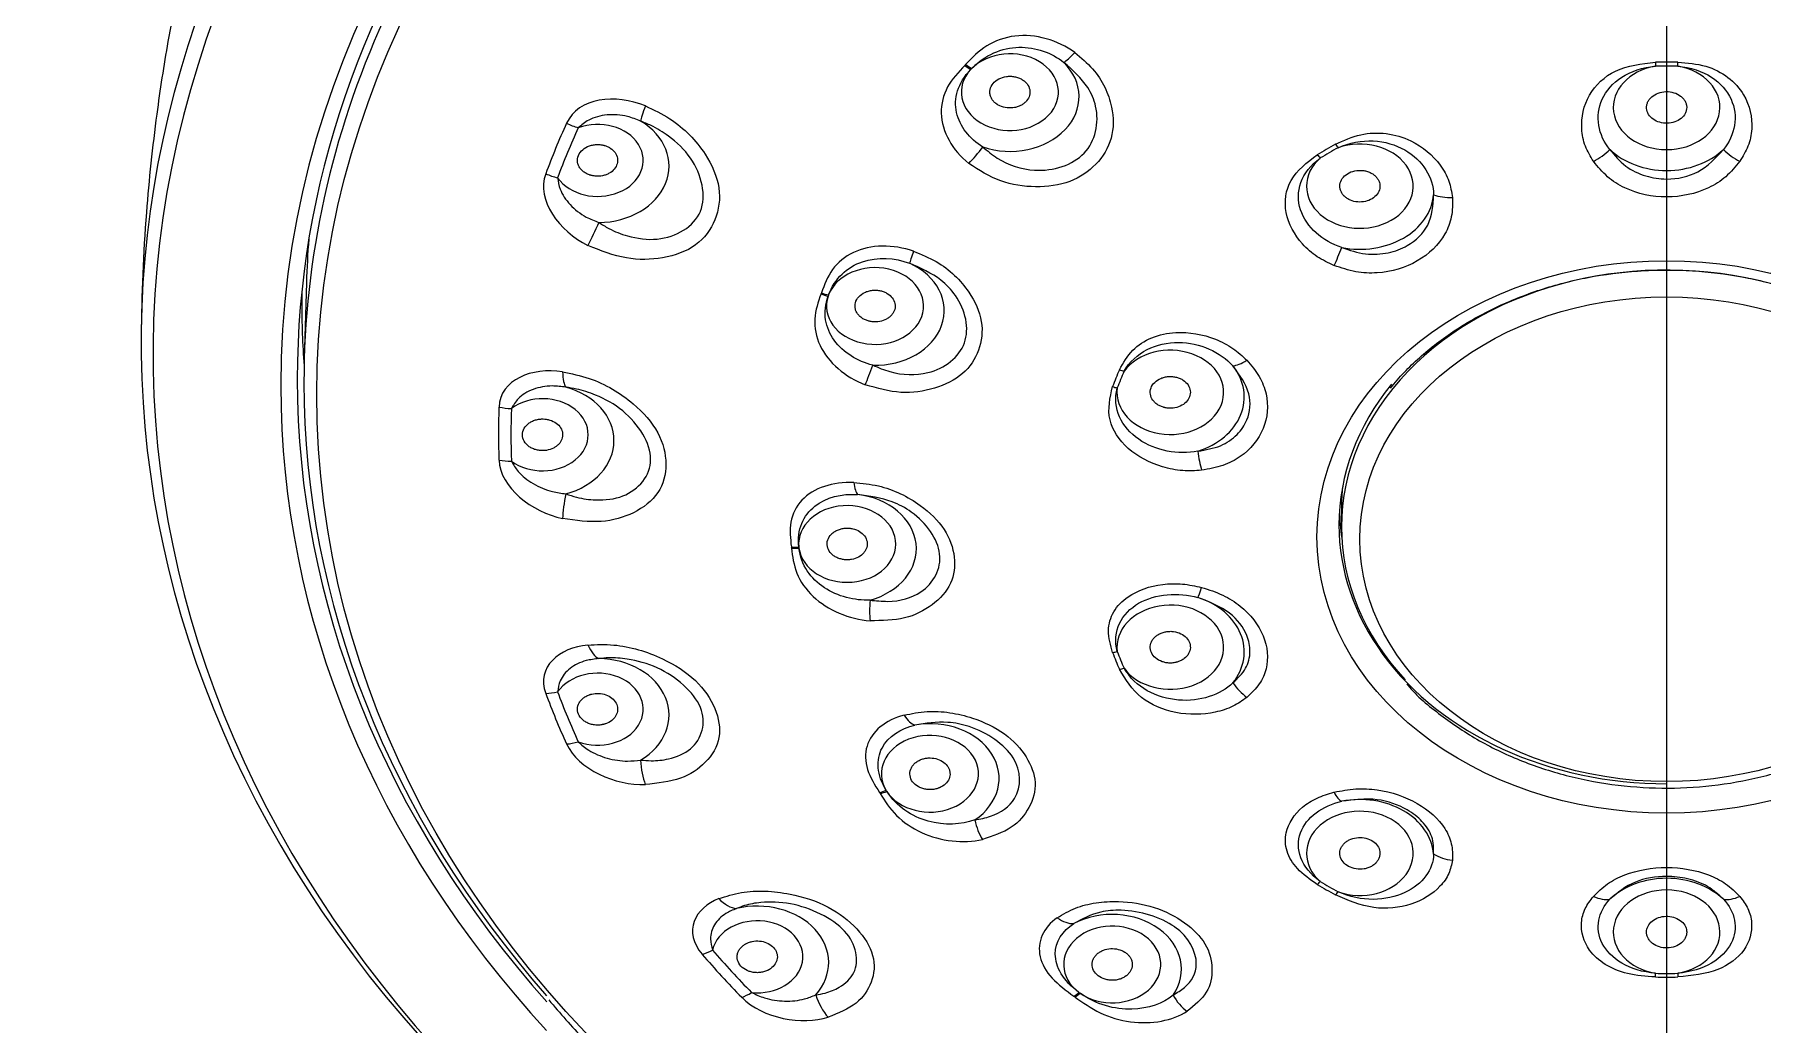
# Model space of a CAD drawing. Extents: x 1425 to 2779, y 0 to 992.
# Drawn here: x 1805.21 to 1848.25, y 621.16 to 645.82 of the extents above; entities that cross this region are included whole.
import ezdxf

# ---------------------------------------------------------------- set-up
doc = ezdxf.new("R2010")
doc.units = 0
doc.header["$LTSCALE"] = 10
doc.header["$MEASUREMENT"] = 0
doc.linetypes.add('CENTER2', pattern=[28.575, 19.05, -3.175, 3.175, -3.175])
doc.layers.add('1', color=7, linetype='CONTINUOUS')
doc.layers.add('Cneter', color=1, linetype='CENTER2', lineweight=13)

msp = doc.modelspace()

# ---------------------------------------------------------------- linework, layer by layer
at = {"layer": '1', "color": 7, "linetype": 'Continuous', "lineweight": -3}
for p, q in [((1811.986, 639.646), (1811.932, 637.754)), ((1837.767, 634.039), (1837.767, 633.553))]:
    msp.add_line(p, q, dxfattribs=at)
for centre, major_axis, ratio, start_param, end_param in [((1845.867, 637.88), (37.699, 0), 0.790155, 5.156583, 10.55138), ((1845.867, 637.072), (-34.52, 0), 0.790155, 3.141593, 6.283185), ((1845.867, 637.237), (34.11, 0), 0.790155, 0, 3.141593), ((1845.867, 638.163), (-37.999, 0), 0.790155, 5.627397, 6.920378), ((1845.867, 637.15), (-33.944, 0), 0.790155, 5.595275, 6.283185), ((1829.508, 644.386), (1.209, 0), 0.790155, 2.51018, 8.762594), ((1831.248, 645.759), (-0.475, -0.643), 0.18333, 0.372338, 1.069202), ((1845.867, 634.638), (21.895, 0), 0.790155, 2.493937, 2.495651), ((1828.532, 645.441), (-0.579, 0.552), 0.489427, 1.773217, 2.007632), ((1828.555, 645.464), (0.578, -0.553), 0.488794, 4.91568, 5.150095), ((1845.867, 634.625), (21.709, 0), 0.790155, 2.493937, 2.495651), ((1829.508, 644.272), (-1.723, 0), 0.790155, 1.168192, 3.821397), ((1845.867, 644.005), (1.328, 0), 0.790155, 1.780257, 7.64452), ((1845.867, 633.738), (-14.424, 0), 0.790155, 4.69308, 4.731698), ((1845.591, 645.521), (-0.012, 0.8), 0.011834, 2.076794, 2.23044), ((1845.867, 633.733), (14.302, 0), 0.790155, 1.551487, 1.590105), ((1846.143, 645.521), (-0.012, -0.8), 0.011834, 0.911152, 1.064799), ((1820.697, 644.539), (-0.385, -0.923), 0.069891, 5.30923, 5.987258), ((1845.867, 635.88), (-29.098, 0), 0.790155, 5.940229, 5.997824), ((1819.238, 642.686), (1.136, 0), 0.790155, 3.645275, 8.292777), ((1845.867, 635.85), (28.789, 0), 0.790155, 2.798636, 2.856231), ((1818.755, 644.112), (-0.911, 0.412), 0.577214, 1.512063, 1.825951), ((1819.238, 642.543), (-1.779, 0), 0.790155, 1.589334, 4.065533), ((1838.226, 642.043), (1.328, 0), 0.790155, 2.408576, 8.272839), ((1845.867, 633.738), (-14.424, 0), 0.790155, 5.321398, 5.360017), ((1837.686, 643.492), (0.386, -0.701), 0.350617, 5.125372, 5.279019), ((1828.631, 643.021), (-0.496, -0.628), 0.201371, 1.028996, 1.72586), ((1837.239, 643.235), (-0.41, 0.687), 0.369764, 1.971146, 2.124793), ((1845.867, 633.733), (14.302, 0), 0.790155, 2.179806, 2.218424), ((1844.059, 643.071), (-0.651, -0.465), 0.42584, 1.252545, 1.894), ((1845.867, 643.89), (-1.842, 0), 0.790155, 0.696206, 2.445387), ((1847.675, 643.071), (-0.651, 0.465), 0.42584, 1.247593, 1.889048), ((1818.243, 642.866), (0.937, -0.348), 0.588121, 4.613484, 4.927372), ((1838.226, 641.928), (-1.842, 0), 0.790155, 1.324524, 3.073705), ((1840.577, 642.177), (-0.797, -0.065), 0.516767, 0.830444, 1.4719), ((1819.283, 641.099), (-0.439, -0.898), 0.027536, 4.683208, 5.361237), ((1845.867, 639.044), (-33.89, 0), 0.790155, 6.220452, 6.260703), ((1837.652, 640.498), (-0.294, -0.744), 0.137649, 1.008542, 1.649998), ((1845.867, 633.553), (-8.1, 0), 0.790155, 3.141593, 5.631894), ((1826.15, 639.058), (1.209, 0), 0.790155, 2.879779, 9.132193), ((1826.15, 638.943), (-1.723, 0), 0.790155, 1.537791, 4.190996), ((1827.264, 640.851), (-0.262, -0.756), 0.015481, 5.319461, 6.016325), ((1845.867, 639.166), (-34, 0), 0.790155, 6.274055, 6.283185), ((1845.867, 639.166), (-34, 0), 0.790155, 0, 0.059494), ((1845.867, 634.638), (21.895, 0), 0.790155, 2.863537, 2.86525), ((1824.982, 639.795), (-0.753, 0.27), 0.589653, 1.54494, 1.779354), ((1824.992, 639.823), (0.752, -0.272), 0.589366, 4.687755, 4.92217), ((1845.867, 634.625), (21.709, 0), 0.790155, 2.863537, 2.86525), ((1833.504, 636.907), (1.328, 0), 0.790155, 3.036895, 8.901158), ((1826.076, 637.552), (-0.285, -0.748), 0.006264, 0.917112, 1.613975), ((1845.867, 633.738), (-14.424, 0), 0.790155, 5.949717, 5.988335), ((1832.353, 637.922), (0.733, -0.321), 0.579144, 4.807386, 4.961032), ((1833.504, 636.792), (-1.842, 0), 0.790155, 1.952843, 3.702024), ((1835.5, 638.158), (-0.58, -0.551), 0.3757, 0.441364, 1.082819), ((1845.867, 637.072), (-34.52, 0), 0.790155, 0, 0.629497), ((1845.867, 637.237), (34.11, 0), 0.790155, 3.141593, 3.755087), ((1845.867, 637.15), (-33.944, 0), 0.790155, 0, 0.605935), ((1818.658, 637.984), (-0.155, -0.988), 0.252062, 5.362069, 6.040098), ((1817.867, 635.706), (-1.779, 0), 0.790155, 1.903493, 4.379692), ((1832.183, 637.507), (-0.747, 0.287), 0.586457, 1.638854, 1.792501), ((1845.867, 633.733), (14.302, 0), 0.790155, 2.808124, 2.846742), ((1845.867, 633.605), (8.162, 0), 0.790155, 2.567172, 3.141593), ((1845.867, 633.553), (-8.1, 0), 0.790155, 5.631894, 6.283185), ((1817.867, 635.85), (1.136, 0), 0.790155, 3.959434, 8.606936), ((1845.867, 635.88), (-29.098, 0), 0.790155, 6.254388, 6.311983), ((1817.09, 637.118), (-0.999, 0.036), 0.612653, 1.279239, 1.593127), ((1845.867, 635.85), (28.789, 0), 0.790155, 3.112795, 3.17039), ((1834.382, 635.44), (0.098, -0.794), 0.237725, 4.681171, 5.322626), ((1817.09, 635.808), (0.999, 0.036), 0.612653, 4.37617, 4.690058), ((1825.793, 635.139), (-0.037, -0.799), 0.234951, 5.362384, 6.059247), ((1845.867, 634.039), (8.1, 0), 0.790155, 3.061138, 3.141593), ((1818.658, 634.367), (-0.212, -0.977), 0.207528, 4.74651, 5.424539), ((1825.455, 633.13), (1.209, 0), 0.790155, 3.249378, 9.501792), ((1825.455, 633.016), (-1.723, 0), 0.790155, 1.90739, 4.560595), ((1845.867, 633.605), (8.162, 0), 0.790155, 3.141593, 3.665552), ((1845.867, 634.039), (8.15, 0), 0.790155, 3.152785, 3.260973), ((1845.867, 633.553), (-8.1, 0), 0.790155, 0, 0.637449), ((1845.867, 634.638), (21.895, 0), 0.790155, 3.233136, 3.234849), ((1824.249, 633.547), (0.795, 0.092), 0.610341, 4.407184, 4.641599), ((1824.253, 633.518), (-0.794, -0.094), 0.610244, 1.264274, 1.498689), ((1845.867, 634.625), (21.709, 0), 0.790155, 3.233136, 3.234849), ((1834.382, 632.547), (-0.208, -0.772), 0.056522, 0.242482, 0.883937), ((1826.194, 631.723), (-0.061, -0.798), 0.212439, 4.718598, 5.415462), ((1833.504, 630.558), (1.328, 0), 0.790155, 3.665213, 9.529476), ((1833.504, 630.444), (-1.842, 0), 0.790155, 2.581161, 4.330343), ((1819.283, 631.252), (0.091, -0.996), 0.432054, 5.368556, 6.046585), ((1819.238, 628.869), (-1.779, 0), 0.790155, 2.217652, 4.693852), ((1832.183, 630.939), (0.747, 0.287), 0.586457, 4.337038, 4.490685), ((1845.867, 633.738), (-14.424, 0), 0.790155, 0.29485, 0.333468), ((1845.867, 633.733), (14.302, 0), 0.790155, 3.436443, 3.475061), ((1845.867, 633.605), (8.162, 0), 0.790155, 3.665551, 4.712389), ((1819.238, 629.013), (1.136, 0), 0.790155, 4.273594, 8.921095), ((1832.353, 630.524), (-0.733, -0.321), 0.579144, 1.168506, 1.322153), ((1818.243, 630.059), (-0.937, -0.348), 0.588121, 1.041925, 1.355813), ((1845.867, 635.88), (-29.098, 0), 0.790155, 0.285362, 0.342957), ((1845.867, 635.85), (28.789, 0), 0.790155, 3.426954, 3.484549), ((1835.5, 629.83), (0.511, -0.615), 0.556904, 4.516601, 5.158057), ((1827.033, 629.392), (0.202, -0.774), 0.44544, 5.337326, 6.034189), ((1827.516, 627.405), (1.209, 0), 0.790155, 3.618977, 9.871391), ((1827.516, 627.29), (-1.723, 0), 0.790155, 2.276989, 4.930194), ((1818.755, 628.813), (0.911, 0.412), 0.577214, 4.143346, 4.457234), ((1820.697, 627.812), (0.03, -1), 0.3897, 4.764865, 5.442893), ((1826.426, 627.482), (0.677, 0.426), 0.548886, 4.145622, 4.380037), ((1845.867, 634.638), (21.895, 0), 0.790155, 3.602735, 3.604448), ((1826.443, 627.456), (-0.676, -0.427), 0.548418, 1.002967, 1.237381), ((1845.867, 634.625), (21.709, 0), 0.790155, 3.602735, 3.604448), ((1837.652, 627.489), (0.189, -0.777), 0.318853, 5.403993, 6.045448), ((1838.226, 625.308), (-1.842, 0), 0.790155, 3.20948, 4.958661), ((1828.968, 626.321), (0.177, -0.78), 0.425202, 4.701083, 5.397947), ((1838.226, 625.422), (1.328, 0), 0.790155, 4.293532, 10.157795), ((1840.577, 625.81), (0.796, -0.078), 0.69797, 4.082197, 4.723652), ((1837.239, 625.211), (0.41, 0.687), 0.369764, 4.004746, 4.158392), ((1845.867, 633.738), (-14.424, 0), 0.790155, 0.923169, 0.961787), ((1845.867, 633.733), (14.302, 0), 0.790155, 4.064761, 4.10338), ((1845.867, 623.346), (-1.842, 0), 0.790155, 3.837798, 5.58698), ((1822.509, 625.002), (0.359, -0.933), 0.592247, 5.317737, 5.995766), ((1823.215, 622.702), (-1.779, 0), 0.790155, 2.531812, 5.008011), ((1837.686, 624.954), (-0.386, -0.701), 0.350617, 0.85052, 1.004166), ((1844.059, 624.916), (0.6, -0.53), 0.607043, 5.181947, 5.823402), ((1845.867, 623.461), (1.328, 0), 0.790155, 4.92185, 10.786113), ((1847.675, 624.916), (0.6, 0.53), 0.607043, 3.601376, 4.242831), ((1823.215, 622.845), (1.136, 0), 0.790155, 4.587753, 9.235255), ((1830.817, 624.387), (0.458, -0.656), 0.61852, 5.225567, 5.92243), ((1832.057, 622.654), (1.209, 0), 0.790155, 3.988576, 10.24099), ((1832.057, 622.539), (-1.723, 0), 0.790155, 2.646588, 5.299793), ((1822.099, 623.627), (-0.756, -0.654), 0.50602, 0.844351, 1.158239), ((1845.867, 635.88), (-29.098, 0), 0.790155, 0.599521, 0.657116), ((1845.867, 635.85), (28.789, 0), 0.790155, 3.741114, 3.798709), ((1845.591, 622.925), (0.012, 0.8), 0.011834, 3.899098, 4.052745), ((1845.867, 633.733), (14.302, 0), 0.790155, 4.69308, 4.731698), ((1846.143, 622.925), (0.012, -0.8), 0.011834, 5.372033, 5.52568), ((1823.074, 622.568), (0.716, 0.699), 0.485274, 3.956021, 4.26991), ((1831.228, 622.449), (0.468, 0.649), 0.413301, 3.957805, 4.19222), ((1845.867, 634.625), (21.709, 0), 0.790155, 3.972334, 3.974047), ((1845.867, 633.738), (-14.424, 0), 0.790155, 1.551487, 1.590105), ((1825.2, 622.076), (0.292, -0.956), 0.556219, 4.729444, 5.407473), ((1845.867, 634.638), (21.895, 0), 0.790155, 3.972334, 3.974047), ((1831.256, 622.429), (-0.467, -0.65), 0.412525, 0.815539, 1.049953), ((1834.025, 622.075), (0.431, -0.674), 0.60329, 4.599472, 5.296335)]:
    msp.add_ellipse(centre, major_axis=major_axis, ratio=ratio, start_param=start_param, end_param=end_param, dxfattribs=at)
for centre, major_axis in [((1845.867, 636.859), (33.622, 0)), ((1845.867, 633.305), (-8.709, 0)), ((1845.867, 633.248), (7.641, 0))]:
    msp.add_ellipse(centre, major_axis=major_axis, ratio=0.790155, dxfattribs=at)
for points, knots in [([(1818.445, 666.576), (1817.959, 666.019), (1817.129, 665.013), (1816.105, 663.648), (1815.318, 662.52), (1814.618, 661.453), (1813.897, 660.276), (1813.087, 658.845), (1812.296, 657.304), (1811.567, 655.722), (1810.93, 654.192), (1810.321, 652.561), (1809.691, 650.626), (1809.178, 648.742), (1808.793, 647.027), (1808.501, 645.503), (1808.212, 643.633), (1807.955, 641.188), (1807.877, 639.344), (1807.869, 638.317)], [0, 0, 0, 0, 0.073159, 0.128421, 0.166706, 0.205894, 0.252033, 0.300947, 0.366045, 0.420507, 0.470557, 0.527281, 0.590481, 0.669456, 0.716247, 0.761084, 0.820335, 0.900163, 1, 1, 1, 1]), ([(1831.123, 645.373), (1830.702, 645.684), (1830.144, 645.845), (1829.378, 645.751), (1829.137, 645.665), (1828.729, 645.409), (1828.567, 645.243), (1828.406, 645.076)], [0, 0, 0, 0, 0.5, 0.5, 0.75, 0.75, 1, 1, 1, 1]), ([(1831.123, 645.373), (1831.28, 645.242), (1831.584, 644.99), (1831.894, 644.515), (1832.091, 643.926), (1832.101, 643.223), (1831.694, 642.56), (1831.023, 642.099), (1830.157, 641.99), (1829.244, 642.117), (1828.74, 642.445), (1828.484, 642.612)], [0, 0, 0, 0, 0.087607, 0.169371, 0.250856, 0.377447, 0.501128, 0.621802, 0.747777, 0.872041, 1, 1, 1, 1]), ([(1828.555, 644.974), (1828.717, 645.141), (1828.904, 645.274), (1829.308, 645.452), (1829.522, 645.497), (1830.153, 645.513), (1830.555, 645.364), (1830.848, 645.128)], [0, 0, 0, 0, 0.25, 0.25, 0.5, 0.5, 1, 1, 1, 1]), ([(1828.384, 645.052), (1828.226, 644.886), (1828.065, 644.715), (1827.848, 644.315), (1827.792, 644.09), (1827.81, 643.404), (1828.076, 642.934), (1828.484, 642.612)], [0, 0, 0, 0, 0.25, 0.25, 0.5, 0.5, 1, 1, 1, 1]), ([(1828.833, 643.019), (1828.508, 643.22), (1828.257, 643.531), (1828.143, 644.052), (1828.147, 644.236), (1828.262, 644.601), (1828.375, 644.783), (1828.532, 644.95)], [0, 0, 0, 0, 0.5, 0.5, 0.75, 0.75, 1, 1, 1, 1]), ([(1828.833, 643.019), (1828.949, 642.923), (1829.315, 642.62), (1830.261, 642.306), (1831.075, 642.572), (1831.638, 643.162), (1831.778, 643.796), (1831.431, 644.614), (1831.071, 644.931), (1830.848, 645.128)], [0, 0, 0, 0, 0.080562, 0.253207, 0.499831, 0.500495, 0.747529, 0.843295, 1, 1, 1, 1]), ([(1829.807, 644.703), (1829.794, 644.711), (1829.767, 644.725), (1829.707, 644.75), (1829.627, 644.773), (1829.525, 644.784), (1829.389, 644.777), (1829.227, 644.727), (1829.078, 644.609), (1829.013, 644.479), (1829.005, 644.37), (1829.02, 644.289), (1829.055, 644.212), (1829.109, 644.144), (1829.16, 644.101), (1829.199, 644.076), (1829.225, 644.06), (1829.301, 644.022), (1829.439, 643.985), (1829.598, 643.992), (1829.716, 644.025), (1829.797, 644.061), (1829.868, 644.109), (1829.946, 644.186), (1830.009, 644.302), (1830.013, 644.454), (1829.957, 644.573), (1829.89, 644.643), (1829.845, 644.679), (1829.82, 644.695), (1829.807, 644.703)], [0, 0, 0, 0, 0.015625, 0.03125, 0.0625, 0.09375, 0.125, 0.1875, 0.25, 0.3125, 0.34375, 0.375, 0.40625, 0.4375, 0.46875, 0.476562, 0.484375, 0.5, 0.5625, 0.625, 0.65625, 0.6875, 0.71875, 0.75, 0.8125, 0.875, 0.9375, 0.96875, 0.984375, 1, 1, 1, 1]), ([(1844.044, 642.663), (1843.97, 642.786), (1843.816, 643.04), (1843.707, 643.61), (1843.853, 644.333), (1844.569, 645.017), (1845.24, 645.094), (1845.589, 645.134)], [0, 0, 0, 0, 0.121003, 0.24993, 0.500418, 0.740079, 1, 1, 1, 1]), ([(1844.454, 642.956), (1844.162, 643.311), (1844.07, 643.785), (1844.36, 644.421), (1844.525, 644.614), (1844.976, 644.906), (1845.266, 645.002), (1845.591, 645.031)], [0, 0, 0, 0, 0.5, 0.5, 0.75, 0.75, 1, 1, 1, 1]), ([(1846.143, 645.031), (1846.466, 645.002), (1846.756, 644.907), (1847.208, 644.616), (1847.375, 644.421), (1847.663, 643.79), (1847.571, 643.31), (1847.281, 642.956)], [0, 0, 0, 0, 0.25, 0.25, 0.5, 0.5, 1, 1, 1, 1]), ([(1846.146, 645.134), (1846.383, 645.114), (1846.834, 645.078), (1847.424, 644.779), (1847.895, 644.247), (1848.038, 643.61), (1847.92, 643.039), (1847.766, 642.786), (1847.691, 642.663)], [0, 0, 0, 0, 0.178327, 0.339125, 0.500023, 0.752204, 0.878517, 1, 1, 1, 1]), ([(1846.367, 644.005), (1846.367, 644.018), (1846.366, 644.044), (1846.356, 644.096), (1846.331, 644.16), (1846.283, 644.229), (1846.196, 644.31), (1846.053, 644.383), (1845.851, 644.41), (1845.65, 644.373), (1845.513, 644.292), (1845.433, 644.206), (1845.391, 644.134), (1845.372, 644.07), (1845.368, 644.025), (1845.367, 643.999), (1845.369, 643.96), (1845.381, 643.903), (1845.426, 643.807), (1845.524, 643.704), (1845.691, 643.625), (1845.883, 643.6), (1846.074, 643.634), (1846.235, 643.722), (1846.324, 643.831), (1846.361, 643.929), (1846.367, 643.979), (1846.367, 644.005)], [0, 0, 0, 0, 0.015625, 0.03125, 0.0625, 0.09375, 0.125, 0.1875, 0.25, 0.3125, 0.375, 0.40625, 0.4375, 0.46875, 0.484375, 0.492188, 0.5, 0.53125, 0.5625, 0.625, 0.6875, 0.75, 0.8125, 0.875, 0.9375, 0.96875, 1, 1, 1, 1]), ([(1820.427, 644.043), (1820.635, 643.944), (1821.038, 643.753), (1821.547, 643.332), (1822.006, 642.759), (1822.339, 642.007), (1822.22, 641.179), (1821.729, 640.514), (1820.891, 640.217), (1819.93, 640.193), (1819.315, 640.439), (1818.997, 640.566)], [0, 0, 0, 0, 0.087456, 0.169153, 0.25014, 0.377375, 0.499739, 0.622279, 0.749894, 0.871256, 1, 1, 1, 1]), ([(1820.31, 643.665), (1820.202, 643.707), (1819.932, 643.814), (1819.472, 643.844), (1819.036, 643.732), (1818.838, 643.568), (1818.755, 643.499)], [0, 0, 0, 0, 0.200427, 0.49953, 0.790892, 1, 1, 1, 1]), ([(1819.271, 641.138), (1819.352, 641.087), (1819.576, 640.946), (1820.067, 640.758), (1820.969, 640.637), (1821.64, 641.034), (1821.955, 641.8), (1821.775, 642.601), (1821.09, 643.253), (1820.637, 643.532), (1820.397, 643.63), (1820.31, 643.665)], [0, 0, 0, 0, 0.046355, 0.127416, 0.254336, 0.50001, 0.500136, 0.746142, 0.872777, 0.954138, 1, 1, 1, 1]), ([(1819.392, 643.062), (1819.384, 643.064), (1819.367, 643.068), (1819.333, 643.075), (1819.273, 643.082), (1819.186, 643.082), (1819.084, 643.065), (1818.956, 643.021), (1818.823, 642.927), (1818.734, 642.772), (1818.734, 642.628), (1818.779, 642.521), (1818.833, 642.449), (1818.904, 642.388), (1818.974, 642.349), (1819.026, 642.328), (1819.057, 642.318), (1819.077, 642.312), (1819.092, 642.308), (1819.108, 642.305), (1819.136, 642.299), (1819.224, 642.287), (1819.335, 642.294), (1819.451, 642.327), (1819.557, 642.376), (1819.662, 642.463), (1819.736, 642.596), (1819.744, 642.743), (1819.684, 642.885), (1819.582, 642.98), (1819.482, 643.034), (1819.425, 643.053), (1819.396, 643.061), (1819.392, 643.062)], [0, 0, 0, 0, 0.007812, 0.015625, 0.03125, 0.0625, 0.09375, 0.125, 0.1875, 0.25, 0.3125, 0.34375, 0.375, 0.40625, 0.4375, 0.453125, 0.460938, 0.46875, 0.472656, 0.476562, 0.484375, 0.5, 0.5625, 0.59375, 0.625, 0.6875, 0.75, 0.8125, 0.875, 0.9375, 0.96875, 0.996094, 1, 1, 1, 1]), ([(1837.616, 643.087), (1837.821, 643.181), (1838.211, 643.361), (1838.89, 643.388), (1839.631, 643.167), (1840.175, 642.706), (1840.464, 642.179), (1840.51, 641.898), (1840.532, 641.761)], [0, 0, 0, 0, 0.178327, 0.339125, 0.500023, 0.752204, 0.878517, 1, 1, 1, 1]), ([(1837.686, 643.002), (1837.969, 643.128), (1838.272, 643.185), (1838.844, 643.157), (1839.117, 643.075), (1839.793, 642.692), (1840.054, 642.255), (1840.064, 641.829)], [0, 0, 0, 0, 0.25, 0.25, 0.5, 0.5, 1, 1, 1, 1]), ([(1837.581, 640.067), (1837.438, 640.135), (1837.143, 640.274), (1836.671, 640.695), (1836.302, 641.361), (1836.42, 642.258), (1836.91, 642.633), (1837.165, 642.828)], [0, 0, 0, 0, 0.121003, 0.24993, 0.500418, 0.740079, 1, 1, 1, 1]), ([(1837.777, 640.516), (1837.294, 640.672), (1836.89, 641.019), (1836.678, 641.675), (1836.675, 641.91), (1836.833, 642.358), (1836.998, 642.57), (1837.239, 642.745)], [0, 0, 0, 0, 0.5, 0.5, 0.75, 0.75, 1, 1, 1, 1]), ([(1847.691, 642.663), (1847.581, 642.529), (1847.367, 642.269), (1846.774, 641.891), (1845.869, 641.697), (1844.963, 641.89), (1844.369, 642.268), (1844.154, 642.528), (1844.044, 642.663)], [0, 0, 0, 0, 0.130106, 0.252927, 0.499594, 0.746402, 0.869479, 1, 1, 1, 1]), ([(1844.454, 642.956), (1844.574, 642.809), (1844.807, 642.524), (1845.326, 642.279), (1845.956, 642.181), (1846.727, 642.348), (1847.09, 642.746), (1847.281, 642.956)], [0, 0, 0, 0, 0.179168, 0.347393, 0.501625, 0.737142, 1, 1, 1, 1]), ([(1818.243, 642.253), (1818.257, 642.157), (1818.292, 641.925), (1818.536, 641.568), (1818.894, 641.286), (1819.164, 641.18), (1819.271, 641.138)], [0, 0, 0, 0, 0.208279, 0.500324, 0.801781, 1, 1, 1, 1]), ([(1838.63, 642.275), (1838.621, 642.286), (1838.6, 642.306), (1838.553, 642.344), (1838.486, 642.384), (1838.395, 642.418), (1838.265, 642.443), (1838.095, 642.435), (1837.911, 642.363), (1837.777, 642.24), (1837.725, 642.111), (1837.725, 642.004), (1837.745, 641.927), (1837.777, 641.866), (1837.807, 641.827), (1837.826, 641.806), (1837.856, 641.776), (1837.908, 641.735), (1838.016, 641.678), (1838.172, 641.64), (1838.366, 641.654), (1838.54, 641.723), (1838.669, 641.839), (1838.733, 641.985), (1838.725, 642.115), (1838.682, 642.211), (1838.649, 642.255), (1838.63, 642.275)], [0, 0, 0, 0, 0.015625, 0.03125, 0.0625, 0.09375, 0.125, 0.1875, 0.25, 0.3125, 0.375, 0.40625, 0.4375, 0.46875, 0.484375, 0.492188, 0.5, 0.53125, 0.5625, 0.625, 0.6875, 0.75, 0.8125, 0.875, 0.9375, 0.96875, 1, 1, 1, 1]), ([(1840.532, 641.761), (1840.533, 641.599), (1840.535, 641.285), (1840.309, 640.697), (1839.708, 640.116), (1838.845, 639.855), (1838.11, 639.891), (1837.761, 640.007), (1837.581, 640.067)], [0, 0, 0, 0, 0.130106, 0.252927, 0.499594, 0.746402, 0.869479, 1, 1, 1, 1]), ([(1837.777, 640.516), (1837.971, 640.45), (1838.348, 640.321), (1838.93, 640.359), (1839.503, 640.569), (1840.018, 641.067), (1840.048, 641.566), (1840.064, 641.829)], [0, 0, 0, 0, 0.179168, 0.347393, 0.501625, 0.737142, 1, 1, 1, 1]), ([(1827.105, 640.424), (1826.602, 640.598), (1826.039, 640.594), (1825.397, 640.292), (1825.219, 640.144), (1824.962, 639.79), (1824.887, 639.589), (1824.814, 639.387)], [0, 0, 0, 0, 0.5, 0.5, 0.75, 0.75, 1, 1, 1, 1]), ([(1824.992, 639.333), (1825.068, 639.536), (1825.181, 639.713), (1825.473, 639.994), (1825.649, 640.096), (1826.215, 640.289), (1826.643, 640.263), (1827.008, 640.124)], [0, 0, 0, 0, 0.25, 0.25, 0.5, 0.5, 1, 1, 1, 1]), ([(1827.105, 640.424), (1827.299, 640.345), (1827.674, 640.193), (1828.146, 639.834), (1828.565, 639.336), (1828.866, 638.678), (1828.78, 637.942), (1828.375, 637.322), (1827.651, 636.978), (1826.788, 636.843), (1826.203, 637.011), (1825.907, 637.096)], [0, 0, 0, 0, 0.087607, 0.169371, 0.250856, 0.377447, 0.501128, 0.621802, 0.747777, 0.872041, 1, 1, 1, 1]), ([(1826.093, 637.582), (1826.234, 637.524), (1826.678, 637.341), (1827.64, 637.308), (1828.249, 637.785), (1828.504, 638.496), (1828.368, 639.13), (1827.729, 639.803), (1827.284, 640.001), (1827.008, 640.124)], [0, 0, 0, 0, 0.080562, 0.253207, 0.499831, 0.500495, 0.747529, 0.843295, 1, 1, 1, 1]), ([(1838.987, 637.015), (1839.205, 637.282), (1839.692, 637.792), (1840.579, 638.471), (1841.596, 639.043), (1842.713, 639.487), (1843.904, 639.794), (1844.969, 639.932), (1845.625, 639.955), (1845.867, 639.955)], [0, 0, 0, 0, 0.148784, 0.301881, 0.454578, 0.607051, 0.759409, 0.911703, 1, 1, 1, 1]), ([(1845.867, 639.955), (1846.083, 639.955), (1846.713, 639.935), (1847.752, 639.808), (1848.944, 639.512), (1850.066, 639.079), (1851.079, 638.514), (1851.793, 638.005), (1852.122, 637.669), (1852.198, 637.585)], [0, 0, 0, 0, 0.088697, 0.260068, 0.431487, 0.602833, 0.774127, 0.945438, 1, 1, 1, 1]), ([(1824.803, 639.358), (1824.732, 639.159), (1824.661, 638.953), (1824.634, 638.517), (1824.678, 638.29), (1824.979, 637.652), (1825.411, 637.285), (1825.907, 637.096)], [0, 0, 0, 0, 0.25, 0.25, 0.5, 0.5, 1, 1, 1, 1]), ([(1826.093, 637.582), (1825.714, 637.679), (1825.353, 637.9), (1825.023, 638.355), (1824.946, 638.528), (1824.89, 638.902), (1824.912, 639.104), (1824.982, 639.305)], [0, 0, 0, 0, 0.5, 0.5, 0.75, 0.75, 1, 1, 1, 1]), ([(1826.284, 639.438), (1826.268, 639.442), (1826.236, 639.448), (1826.169, 639.454), (1826.084, 639.452), (1825.984, 639.433), (1825.86, 639.388), (1825.732, 639.295), (1825.647, 639.143), (1825.646, 639.003), (1825.688, 638.899), (1825.739, 638.827), (1825.807, 638.766), (1825.888, 638.718), (1825.956, 638.692), (1826.003, 638.68), (1826.035, 638.673), (1826.123, 638.659), (1826.269, 638.664), (1826.414, 638.716), (1826.509, 638.78), (1826.568, 638.837), (1826.612, 638.902), (1826.651, 638.996), (1826.655, 639.121), (1826.59, 639.264), (1826.483, 639.359), (1826.389, 639.406), (1826.331, 639.427), (1826.3, 639.435), (1826.284, 639.438)], [0, 0, 0, 0, 0.015625, 0.03125, 0.0625, 0.09375, 0.125, 0.1875, 0.25, 0.3125, 0.34375, 0.375, 0.40625, 0.4375, 0.46875, 0.476562, 0.484375, 0.5, 0.5625, 0.625, 0.65625, 0.6875, 0.71875, 0.75, 0.8125, 0.875, 0.9375, 0.96875, 0.984375, 1, 1, 1, 1]), ([(1832.238, 637.469), (1832.333, 637.64), (1832.513, 637.966), (1833.022, 638.299), (1833.748, 638.454), (1834.487, 638.323), (1835.072, 638.02), (1835.299, 637.81), (1835.411, 637.707)], [0, 0, 0, 0, 0.178327, 0.339125, 0.500023, 0.752204, 0.878517, 1, 1, 1, 1]), ([(1832.353, 637.432), (1832.488, 637.665), (1832.689, 637.852), (1833.164, 638.093), (1833.438, 638.151), (1834.243, 638.148), (1834.756, 637.91), (1835.064, 637.566)], [0, 0, 0, 0, 0.25, 0.25, 0.5, 0.5, 1, 1, 1, 1]), ([(1834.19, 635.441), (1834.384, 635.475), (1834.761, 635.539), (1835.183, 635.834), (1835.481, 636.269), (1835.543, 636.914), (1835.229, 637.341), (1835.064, 637.566)], [0, 0, 0, 0, 0.179168, 0.347393, 0.501625, 0.737142, 1, 1, 1, 1]), ([(1835.411, 637.707), (1835.523, 637.574), (1835.74, 637.316), (1835.967, 636.729), (1835.9, 635.975), (1835.409, 635.367), (1834.814, 635.062), (1834.464, 634.999), (1834.284, 634.966)], [0, 0, 0, 0, 0.130106, 0.252927, 0.499594, 0.746402, 0.869479, 1, 1, 1, 1]), ([(1818.448, 637.035), (1818.335, 637.05), (1818.051, 637.087), (1817.622, 637.006), (1817.265, 636.795), (1817.142, 636.59), (1817.09, 636.505)], [0, 0, 0, 0, 0.200427, 0.49953, 0.790892, 1, 1, 1, 1]), ([(1818.366, 637.418), (1818.587, 637.372), (1819.014, 637.285), (1819.619, 637.003), (1820.235, 636.565), (1820.805, 635.926), (1821.001, 635.108), (1820.809, 634.358), (1820.173, 633.876), (1819.33, 633.626), (1818.694, 633.716), (1818.366, 633.762)], [0, 0, 0, 0, 0.087456, 0.169153, 0.25014, 0.377375, 0.499739, 0.622279, 0.749894, 0.871256, 1, 1, 1, 1]), ([(1818.448, 634.378), (1818.537, 634.348), (1818.781, 634.266), (1819.278, 634.202), (1820.112, 634.298), (1820.559, 634.835), (1820.559, 635.64), (1820.11, 636.362), (1819.276, 636.824), (1818.78, 636.985), (1818.536, 637.022), (1818.448, 637.035)], [0, 0, 0, 0, 0.046355, 0.127416, 0.254336, 0.50001, 0.500136, 0.746142, 0.872777, 0.954138, 1, 1, 1, 1]), ([(1834.284, 634.966), (1834.127, 634.956), (1833.803, 634.937), (1833.147, 635.068), (1832.405, 635.449), (1831.88, 636.242), (1832.002, 636.774), (1832.066, 637.05)], [0, 0, 0, 0, 0.121003, 0.24993, 0.500418, 0.740079, 1, 1, 1, 1]), ([(1834.19, 635.441), (1833.701, 635.348), (1833.138, 635.446), (1832.506, 635.886), (1832.337, 636.076), (1832.14, 636.514), (1832.118, 636.763), (1832.183, 637.017)], [0, 0, 0, 0, 0.5, 0.5, 0.75, 0.75, 1, 1, 1, 1]), ([(1833.658, 637.283), (1833.642, 637.287), (1833.61, 637.294), (1833.544, 637.302), (1833.46, 637.303), (1833.361, 637.288), (1833.237, 637.249), (1833.105, 637.163), (1833.01, 637.02), (1832.994, 636.858), (1833.048, 636.729), (1833.127, 636.643), (1833.201, 636.589), (1833.272, 636.555), (1833.325, 636.538), (1833.356, 636.529), (1833.403, 636.519), (1833.476, 636.51), (1833.605, 636.514), (1833.759, 636.556), (1833.906, 636.657), (1833.995, 636.794), (1834.013, 636.947), (1833.957, 637.096), (1833.854, 637.197), (1833.748, 637.254), (1833.689, 637.275), (1833.658, 637.283)], [0, 0, 0, 0, 0.015625, 0.03125, 0.0625, 0.09375, 0.125, 0.1875, 0.25, 0.3125, 0.375, 0.40625, 0.4375, 0.46875, 0.484375, 0.492188, 0.5, 0.53125, 0.5625, 0.625, 0.6875, 0.75, 0.8125, 0.875, 0.9375, 0.96875, 1, 1, 1, 1]), ([(1817.867, 636.245), (1817.859, 636.245), (1817.841, 636.244), (1817.806, 636.242), (1817.746, 636.235), (1817.663, 636.214), (1817.573, 636.172), (1817.468, 636.099), (1817.379, 635.978), (1817.355, 635.808), (1817.411, 635.671), (1817.496, 635.581), (1817.575, 635.525), (1817.667, 635.485), (1817.748, 635.464), (1817.807, 635.457), (1817.84, 635.455), (1817.86, 635.455), (1817.877, 635.455), (1817.893, 635.455), (1817.922, 635.457), (1818.01, 635.467), (1818.114, 635.5), (1818.211, 635.56), (1818.292, 635.632), (1818.359, 635.741), (1818.377, 635.885), (1818.327, 636.028), (1818.214, 636.147), (1818.08, 636.213), (1817.964, 636.239), (1817.902, 636.244), (1817.871, 636.245), (1817.867, 636.245)], [0, 0, 0, 0, 0.007812, 0.015625, 0.03125, 0.0625, 0.09375, 0.125, 0.1875, 0.25, 0.3125, 0.34375, 0.375, 0.40625, 0.4375, 0.453125, 0.460938, 0.46875, 0.472656, 0.476562, 0.484375, 0.5, 0.5625, 0.59375, 0.625, 0.6875, 0.75, 0.8125, 0.875, 0.9375, 0.96875, 0.996094, 1, 1, 1, 1]), ([(1817.09, 635.195), (1817.142, 635.106), (1817.264, 634.894), (1817.622, 634.613), (1818.053, 634.43), (1818.336, 634.393), (1818.448, 634.378)], [0, 0, 0, 0, 0.208279, 0.500324, 0.801781, 1, 1, 1, 1]), ([(1825.621, 634.662), (1825.104, 634.686), (1824.613, 634.525), (1824.182, 634.065), (1824.09, 633.878), (1824.019, 633.475), (1824.04, 633.266), (1824.064, 633.057)], [0, 0, 0, 0, 0.5, 0.5, 0.75, 0.75, 1, 1, 1, 1]), ([(1825.621, 634.662), (1825.825, 634.642), (1826.22, 634.604), (1826.791, 634.398), (1827.377, 634.049), (1827.928, 633.517), (1828.174, 632.805), (1828.09, 632.113), (1827.605, 631.59), (1826.908, 631.225), (1826.322, 631.219), (1826.025, 631.217)], [0, 0, 0, 0, 0.087607, 0.169371, 0.250856, 0.377447, 0.501128, 0.621802, 0.747777, 0.872041, 1, 1, 1, 1]), ([(1824.249, 633.057), (1824.227, 633.267), (1824.252, 633.465), (1824.392, 633.81), (1824.506, 633.955), (1824.931, 634.294), (1825.327, 634.389), (1825.715, 634.361)], [0, 0, 0, 0, 0.25, 0.25, 0.5, 0.5, 1, 1, 1, 1]), ([(1826.024, 631.73), (1826.171, 631.715), (1826.633, 631.666), (1827.48, 631.9), (1827.802, 632.514), (1827.715, 633.25), (1827.321, 633.806), (1826.477, 634.26), (1826.007, 634.322), (1825.715, 634.361)], [0, 0, 0, 0, 0.080562, 0.253207, 0.499831, 0.500495, 0.747529, 0.843295, 1, 1, 1, 1]), ([(1825.406, 633.523), (1825.39, 633.522), (1825.357, 633.518), (1825.292, 633.505), (1825.213, 633.479), (1825.129, 633.433), (1825.034, 633.355), (1824.957, 633.232), (1824.947, 633.066), (1825.01, 632.935), (1825.097, 632.85), (1825.177, 632.798), (1825.269, 632.761), (1825.366, 632.739), (1825.441, 632.734), (1825.491, 632.736), (1825.524, 632.739), (1825.612, 632.751), (1825.746, 632.797), (1825.857, 632.887), (1825.917, 632.974), (1825.946, 633.044), (1825.957, 633.117), (1825.95, 633.215), (1825.897, 633.334), (1825.771, 633.449), (1825.628, 633.507), (1825.519, 633.523), (1825.455, 633.526), (1825.422, 633.525), (1825.406, 633.523)], [0, 0, 0, 0, 0.015625, 0.03125, 0.0625, 0.09375, 0.125, 0.1875, 0.25, 0.3125, 0.34375, 0.375, 0.40625, 0.4375, 0.46875, 0.476562, 0.484375, 0.5, 0.5625, 0.625, 0.65625, 0.6875, 0.71875, 0.75, 0.8125, 0.875, 0.9375, 0.96875, 0.984375, 1, 1, 1, 1]), ([(1839.397, 629.64), (1839.403, 629.631), (1839.636, 629.341), (1840.235, 628.854), (1841.186, 628.206), (1842.268, 627.696), (1843.43, 627.322), (1844.653, 627.096), (1845.904, 627.023), (1847.155, 627.105), (1848.377, 627.34), (1849.54, 627.724), (1850.616, 628.248), (1851.58, 628.9), (1852.407, 629.666), (1853.077, 630.527), (1853.573, 631.461), (1853.876, 632.426), (1853.962, 633.132), (1853.967, 633.501), (1853.967, 633.553)], [0, 0, 0, 0, 0.001863, 0.063469, 0.125304, 0.187297, 0.249386, 0.311528, 0.373702, 0.435903, 0.498134, 0.560396, 0.622683, 0.684966, 0.747192, 0.809278, 0.871128, 0.932666, 0.990473, 1, 1, 1, 1]), ([(1824.068, 633.027), (1824.092, 632.821), (1824.12, 632.608), (1824.288, 632.194), (1824.426, 631.994), (1824.969, 631.48), (1825.508, 631.256), (1826.025, 631.217)], [0, 0, 0, 0, 0.25, 0.25, 0.5, 0.5, 1, 1, 1, 1]), ([(1826.024, 631.73), (1825.642, 631.715), (1825.22, 631.82), (1824.719, 632.152), (1824.571, 632.293), (1824.351, 632.625), (1824.279, 632.82), (1824.253, 633.027)], [0, 0, 0, 0, 0.5, 0.5, 0.75, 0.75, 1, 1, 1, 1]), ([(1832.066, 630.426), (1832.014, 630.609), (1831.915, 630.956), (1832.06, 631.456), (1832.494, 631.909), (1833.145, 632.135), (1833.803, 632.151), (1834.126, 632.082), (1834.284, 632.048)], [0, 0, 0, 0, 0.178327, 0.339125, 0.500023, 0.752204, 0.878517, 1, 1, 1, 1]), ([(1832.183, 630.449), (1832.118, 630.7), (1832.14, 630.945), (1832.335, 631.357), (1832.507, 631.53), (1833.133, 631.895), (1833.703, 631.934), (1834.19, 631.794)], [0, 0, 0, 0, 0.25, 0.25, 0.5, 0.5, 1, 1, 1, 1]), ([(1834.284, 632.048), (1834.463, 631.99), (1834.813, 631.877), (1835.407, 631.502), (1835.899, 630.857), (1835.968, 630.141), (1835.741, 629.624), (1835.523, 629.415), (1835.411, 629.307)], [0, 0, 0, 0, 0.130106, 0.252927, 0.499594, 0.746402, 0.869479, 1, 1, 1, 1]), ([(1835.064, 629.67), (1835.184, 629.784), (1835.416, 630.005), (1835.518, 630.434), (1835.426, 630.922), (1835.011, 631.477), (1834.474, 631.685), (1834.19, 631.794)], [0, 0, 0, 0, 0.179168, 0.347393, 0.501625, 0.737142, 1, 1, 1, 1]), ([(1818.997, 630.613), (1819.209, 630.622), (1819.618, 630.639), (1820.26, 630.514), (1820.973, 630.241), (1821.724, 629.768), (1822.217, 629.036), (1822.341, 628.277), (1821.97, 627.67), (1821.327, 627.233), (1820.733, 627.169), (1820.427, 627.136)], [0, 0, 0, 0, 0.087456, 0.169153, 0.25014, 0.377375, 0.499739, 0.622279, 0.749894, 0.871256, 1, 1, 1, 1]), ([(1833.349, 630.934), (1833.333, 630.93), (1833.302, 630.921), (1833.242, 630.897), (1833.174, 630.859), (1833.105, 630.801), (1833.034, 630.711), (1832.991, 630.581), (1833.02, 630.421), (1833.128, 630.282), (1833.267, 630.203), (1833.395, 630.17), (1833.495, 630.161), (1833.577, 630.166), (1833.634, 630.177), (1833.665, 630.184), (1833.711, 630.198), (1833.776, 630.224), (1833.878, 630.288), (1833.971, 630.394), (1834.015, 630.543), (1833.986, 630.695), (1833.886, 630.828), (1833.73, 630.922), (1833.572, 630.956), (1833.443, 630.953), (1833.38, 630.942), (1833.349, 630.934)], [0, 0, 0, 0, 0.015625, 0.03125, 0.0625, 0.09375, 0.125, 0.1875, 0.25, 0.3125, 0.375, 0.40625, 0.4375, 0.46875, 0.484375, 0.492188, 0.5, 0.53125, 0.5625, 0.625, 0.6875, 0.75, 0.8125, 0.875, 0.9375, 0.96875, 1, 1, 1, 1]), ([(1819.271, 630.275), (1819.163, 630.262), (1818.893, 630.23), (1818.536, 630.05), (1818.293, 629.764), (1818.257, 629.54), (1818.243, 629.446)], [0, 0, 0, 0, 0.200427, 0.49953, 0.790892, 1, 1, 1, 1]), ([(1820.31, 627.748), (1820.398, 627.74), (1820.639, 627.719), (1821.092, 627.773), (1821.776, 628.059), (1821.955, 628.675), (1821.64, 629.441), (1820.967, 630.022), (1820.064, 630.267), (1819.574, 630.305), (1819.351, 630.283), (1819.271, 630.275)], [0, 0, 0, 0, 0.046355, 0.127416, 0.254336, 0.50001, 0.500136, 0.746142, 0.872777, 0.954138, 1, 1, 1, 1]), ([(1835.411, 629.307), (1835.3, 629.229), (1835.07, 629.067), (1834.483, 628.879), (1833.65, 628.856), (1832.682, 629.266), (1832.39, 629.754), (1832.238, 630.008)], [0, 0, 0, 0, 0.121003, 0.24993, 0.500418, 0.740079, 1, 1, 1, 1]), ([(1835.064, 629.67), (1834.755, 629.371), (1834.249, 629.195), (1833.438, 629.264), (1833.166, 629.342), (1832.691, 629.607), (1832.489, 629.799), (1832.353, 630.034)], [0, 0, 0, 0, 0.5, 0.5, 0.75, 0.75, 1, 1, 1, 1]), ([(1819.083, 629.389), (1819.075, 629.386), (1819.058, 629.382), (1819.026, 629.371), (1818.972, 629.349), (1818.901, 629.309), (1818.831, 629.248), (1818.761, 629.153), (1818.723, 629.015), (1818.766, 628.848), (1818.874, 628.732), (1818.99, 628.667), (1819.087, 628.633), (1819.19, 628.617), (1819.275, 628.617), (1819.333, 628.625), (1819.366, 628.631), (1819.386, 628.635), (1819.401, 628.64), (1819.417, 628.644), (1819.443, 628.652), (1819.523, 628.683), (1819.609, 628.74), (1819.678, 628.821), (1819.727, 628.91), (1819.748, 629.029), (1819.708, 629.171), (1819.605, 629.294), (1819.451, 629.38), (1819.298, 629.411), (1819.177, 629.407), (1819.116, 629.397), (1819.087, 629.39), (1819.083, 629.389)], [0, 0, 0, 0, 0.007812, 0.015625, 0.03125, 0.0625, 0.09375, 0.125, 0.1875, 0.25, 0.3125, 0.34375, 0.375, 0.40625, 0.4375, 0.453125, 0.460938, 0.46875, 0.472656, 0.476562, 0.484375, 0.5, 0.5625, 0.59375, 0.625, 0.6875, 0.75, 0.8125, 0.875, 0.9375, 0.96875, 0.996094, 1, 1, 1, 1]), ([(1826.872, 628.866), (1826.411, 628.745), (1826.057, 628.46), (1825.895, 627.912), (1825.902, 627.712), (1826.026, 627.317), (1826.142, 627.128), (1826.26, 626.94)], [0, 0, 0, 0, 0.5, 0.5, 0.75, 0.75, 1, 1, 1, 1]), ([(1826.872, 628.866), (1827.059, 628.904), (1827.421, 628.977), (1828.013, 628.944), (1828.685, 628.78), (1829.413, 628.437), (1829.958, 627.841), (1830.206, 627.174), (1830.026, 626.553), (1829.588, 626.02), (1829.081, 625.853), (1828.824, 625.768)], [0, 0, 0, 0, 0.087607, 0.169371, 0.250856, 0.377447, 0.501128, 0.621802, 0.747777, 0.872041, 1, 1, 1, 1]), ([(1826.426, 626.992), (1826.309, 627.182), (1826.242, 627.373), (1826.212, 627.735), (1826.248, 627.902), (1826.475, 628.337), (1826.785, 628.537), (1827.144, 628.619)], [0, 0, 0, 0, 0.25, 0.25, 0.5, 0.5, 1, 1, 1, 1]), ([(1828.635, 626.254), (1828.768, 626.28), (1829.186, 626.361), (1829.804, 626.811), (1829.796, 627.472), (1829.378, 628.133), (1828.779, 628.543), (1827.843, 628.733), (1827.412, 628.663), (1827.144, 628.619)], [0, 0, 0, 0, 0.080562, 0.253207, 0.499831, 0.500495, 0.747529, 0.843295, 1, 1, 1, 1]), ([(1818.755, 628.2), (1818.838, 628.129), (1819.036, 627.956), (1819.472, 627.774), (1819.934, 627.703), (1820.203, 627.735), (1820.31, 627.748)], [0, 0, 0, 0, 0.208279, 0.500324, 0.801781, 1, 1, 1, 1]), ([(1827.291, 627.757), (1827.277, 627.752), (1827.248, 627.739), (1827.193, 627.708), (1827.131, 627.661), (1827.074, 627.594), (1827.021, 627.494), (1827.006, 627.357), (1827.072, 627.2), (1827.191, 627.096), (1827.311, 627.041), (1827.41, 627.016), (1827.512, 627.007), (1827.613, 627.014), (1827.685, 627.032), (1827.73, 627.047), (1827.76, 627.059), (1827.837, 627.096), (1827.94, 627.177), (1828.003, 627.293), (1828.019, 627.391), (1828.014, 627.464), (1827.991, 627.536), (1827.939, 627.625), (1827.836, 627.721), (1827.665, 627.792), (1827.505, 627.805), (1827.396, 627.79), (1827.336, 627.774), (1827.306, 627.763), (1827.291, 627.757)], [0, 0, 0, 0, 0.015625, 0.03125, 0.0625, 0.09375, 0.125, 0.1875, 0.25, 0.3125, 0.34375, 0.375, 0.40625, 0.4375, 0.46875, 0.476562, 0.484375, 0.5, 0.5625, 0.625, 0.65625, 0.6875, 0.71875, 0.75, 0.8125, 0.875, 0.9375, 0.96875, 0.984375, 1, 1, 1, 1]), ([(1826.276, 626.914), (1826.394, 626.728), (1826.517, 626.538), (1826.856, 626.198), (1827.07, 626.05), (1827.782, 625.722), (1828.355, 625.662), (1828.824, 625.768)], [0, 0, 0, 0, 0.25, 0.25, 0.5, 0.5, 1, 1, 1, 1]), ([(1828.635, 626.254), (1828.301, 626.133), (1827.876, 626.113), (1827.27, 626.282), (1827.072, 626.371), (1826.718, 626.619), (1826.562, 626.78), (1826.443, 626.966)], [0, 0, 0, 0, 0.5, 0.5, 0.75, 0.75, 1, 1, 1, 1]), ([(1837.165, 624.649), (1836.987, 624.772), (1836.647, 625.007), (1836.372, 625.473), (1836.349, 626.032), (1836.663, 626.505), (1837.143, 626.814), (1837.437, 626.903), (1837.581, 626.947)], [0, 0, 0, 0, 0.178327, 0.339125, 0.500023, 0.752204, 0.878517, 1, 1, 1, 1]), ([(1837.239, 624.72), (1837, 624.894), (1836.834, 625.101), (1836.676, 625.523), (1836.678, 625.741), (1836.887, 626.32), (1837.296, 626.61), (1837.777, 626.719)], [0, 0, 0, 0, 0.25, 0.25, 0.5, 0.5, 1, 1, 1, 1]), ([(1837.581, 626.947), (1837.76, 626.981), (1838.108, 627.047), (1838.842, 627.012), (1839.705, 626.716), (1840.308, 626.172), (1840.535, 625.656), (1840.533, 625.39), (1840.532, 625.253)], [0, 0, 0, 0, 0.130106, 0.252927, 0.499594, 0.746402, 0.869479, 1, 1, 1, 1]), ([(1840.064, 625.406), (1840.064, 625.551), (1840.064, 625.831), (1839.805, 626.221), (1839.36, 626.571), (1838.627, 626.831), (1838.07, 626.758), (1837.777, 626.719)], [0, 0, 0, 0, 0.179168, 0.347393, 0.501625, 0.737142, 1, 1, 1, 1]), ([(1837.821, 625.654), (1837.812, 625.644), (1837.793, 625.622), (1837.763, 625.575), (1837.736, 625.512), (1837.723, 625.434), (1837.733, 625.328), (1837.794, 625.203), (1837.938, 625.087), (1838.128, 625.024), (1838.299, 625.025), (1838.427, 625.058), (1838.515, 625.097), (1838.578, 625.139), (1838.615, 625.174), (1838.635, 625.195), (1838.662, 625.227), (1838.695, 625.279), (1838.73, 625.378), (1838.727, 625.506), (1838.651, 625.648), (1838.514, 625.757), (1838.335, 625.818), (1838.139, 625.821), (1837.986, 625.775), (1837.883, 625.713), (1837.84, 625.675), (1837.821, 625.654)], [0, 0, 0, 0, 0.015625, 0.03125, 0.0625, 0.09375, 0.125, 0.1875, 0.25, 0.3125, 0.375, 0.40625, 0.4375, 0.46875, 0.484375, 0.492188, 0.5, 0.53125, 0.5625, 0.625, 0.6875, 0.75, 0.8125, 0.875, 0.9375, 0.96875, 1, 1, 1, 1]), ([(1840.064, 625.406), (1840.053, 625.026), (1839.798, 624.654), (1839.117, 624.34), (1838.847, 624.279), (1838.275, 624.275), (1837.971, 624.337), (1837.686, 624.464)], [0, 0, 0, 0, 0.5, 0.5, 0.75, 0.75, 1, 1, 1, 1]), ([(1840.532, 625.253), (1840.509, 625.14), (1840.462, 624.907), (1840.167, 624.493), (1839.562, 624.1), (1838.521, 623.994), (1837.926, 624.255), (1837.616, 624.39)], [0, 0, 0, 0, 0.121003, 0.24993, 0.500418, 0.740079, 1, 1, 1, 1]), ([(1844.044, 624.351), (1844.154, 624.46), (1844.368, 624.67), (1844.96, 624.976), (1845.866, 625.133), (1846.772, 624.977), (1847.366, 624.671), (1847.58, 624.46), (1847.691, 624.351)], [0, 0, 0, 0, 0.130106, 0.252927, 0.499594, 0.746402, 0.869479, 1, 1, 1, 1]), ([(1847.281, 624.279), (1847.161, 624.393), (1846.928, 624.614), (1846.409, 624.804), (1845.779, 624.877), (1845.007, 624.751), (1844.645, 624.442), (1844.454, 624.279)], [0, 0, 0, 0, 0.179168, 0.347393, 0.501625, 0.737142, 1, 1, 1, 1]), ([(1822.259, 624.296), (1822.44, 624.354), (1822.792, 624.466), (1823.407, 624.498), (1824.148, 624.408), (1825.006, 624.136), (1825.747, 623.558), (1826.176, 622.868), (1826.106, 622.206), (1825.726, 621.641), (1825.232, 621.441), (1824.978, 621.338)], [0, 0, 0, 0, 0.087456, 0.169153, 0.25014, 0.377375, 0.499739, 0.622279, 0.749894, 0.871256, 1, 1, 1, 1]), ([(1824.673, 621.897), (1824.751, 621.91), (1824.966, 621.946), (1825.331, 622.103), (1825.798, 622.533), (1825.691, 623.157), (1825.092, 623.809), (1824.261, 624.202), (1823.379, 624.223), (1822.942, 624.145), (1822.762, 624.073), (1822.697, 624.046)], [0, 0, 0, 0, 0.046355, 0.127416, 0.254336, 0.50001, 0.500136, 0.746142, 0.872777, 0.954138, 1, 1, 1, 1]), ([(1830.688, 623.818), (1830.832, 623.905), (1831.112, 624.073), (1831.646, 624.206), (1832.314, 624.24), (1833.12, 624.124), (1833.89, 623.722), (1834.437, 623.172), (1834.586, 622.547), (1834.467, 621.931), (1834.107, 621.636), (1833.924, 621.487)], [0, 0, 0, 0, 0.087607, 0.169371, 0.250856, 0.377447, 0.501128, 0.621802, 0.747777, 0.872041, 1, 1, 1, 1]), ([(1845.589, 622.343), (1845.351, 622.36), (1844.9, 622.391), (1844.311, 622.636), (1843.839, 623.068), (1843.696, 623.585), (1843.814, 624.047), (1843.968, 624.251), (1844.044, 624.351)], [0, 0, 0, 0, 0.178327, 0.339125, 0.500023, 0.752204, 0.878517, 1, 1, 1, 1]), ([(1845.591, 622.434), (1845.268, 622.463), (1844.979, 622.554), (1844.527, 622.819), (1844.36, 622.994), (1844.072, 623.553), (1844.163, 623.972), (1844.454, 624.279)], [0, 0, 0, 0, 0.25, 0.25, 0.5, 0.5, 1, 1, 1, 1]), ([(1847.281, 624.279), (1847.573, 623.971), (1847.665, 623.558), (1847.375, 622.994), (1847.209, 622.821), (1846.759, 622.555), (1846.468, 622.464), (1846.143, 622.434)], [0, 0, 0, 0, 0.5, 0.5, 0.75, 0.75, 1, 1, 1, 1]), ([(1847.691, 624.351), (1847.765, 624.252), (1847.918, 624.046), (1848.028, 623.584), (1847.882, 622.998), (1847.166, 622.442), (1846.495, 622.377), (1846.146, 622.343)], [0, 0, 0, 0, 0.121003, 0.24993, 0.500418, 0.740079, 1, 1, 1, 1]), ([(1822.697, 624.046), (1822.605, 624.009), (1822.375, 623.914), (1822.126, 623.659), (1822.02, 623.329), (1822.076, 623.107), (1822.099, 623.014)], [0, 0, 0, 0, 0.200427, 0.49953, 0.790892, 1, 1, 1, 1]), ([(1830.688, 623.818), (1830.345, 623.578), (1830.177, 623.216), (1830.305, 622.663), (1830.41, 622.48), (1830.713, 622.148), (1830.907, 622.005), (1831.103, 621.863)], [0, 0, 0, 0, 0.5, 0.5, 0.75, 0.75, 1, 1, 1, 1]), ([(1831.228, 621.958), (1831.033, 622.102), (1830.882, 622.261), (1830.686, 622.589), (1830.64, 622.755), (1830.638, 623.223), (1830.82, 623.496), (1831.102, 623.673)], [0, 0, 0, 0, 0.25, 0.25, 0.5, 0.5, 1, 1, 1, 1]), ([(1833.573, 621.893), (1833.674, 621.953), (1833.991, 622.142), (1834.297, 622.73), (1833.96, 623.339), (1833.268, 623.837), (1832.545, 624.051), (1831.644, 623.97), (1831.309, 623.787), (1831.102, 623.673)], [0, 0, 0, 0, 0.080562, 0.253207, 0.499831, 0.500495, 0.747529, 0.843295, 1, 1, 1, 1]), ([(1845.367, 623.46), (1845.367, 623.447), (1845.369, 623.421), (1845.379, 623.369), (1845.404, 623.306), (1845.452, 623.236), (1845.538, 623.155), (1845.682, 623.082), (1845.884, 623.055), (1846.084, 623.093), (1846.222, 623.173), (1846.301, 623.259), (1846.343, 623.331), (1846.362, 623.395), (1846.367, 623.44), (1846.367, 623.466), (1846.366, 623.505), (1846.354, 623.562), (1846.309, 623.658), (1846.21, 623.761), (1846.044, 623.841), (1845.852, 623.865), (1845.661, 623.831), (1845.5, 623.743), (1845.41, 623.635), (1845.374, 623.537), (1845.367, 623.486), (1845.367, 623.46)], [0, 0, 0, 0, 0.015625, 0.03125, 0.0625, 0.09375, 0.125, 0.1875, 0.25, 0.3125, 0.375, 0.40625, 0.4375, 0.46875, 0.484375, 0.492188, 0.5, 0.53125, 0.5625, 0.625, 0.6875, 0.75, 0.8125, 0.875, 0.9375, 0.96875, 1, 1, 1, 1]), ([(1822.921, 623.165), (1822.914, 623.161), (1822.9, 623.152), (1822.874, 623.135), (1822.831, 623.101), (1822.779, 623.045), (1822.736, 622.969), (1822.707, 622.862), (1822.724, 622.722), (1822.831, 622.574), (1822.979, 622.489), (1823.114, 622.455), (1823.22, 622.447), (1823.324, 622.457), (1823.405, 622.478), (1823.458, 622.5), (1823.486, 622.513), (1823.503, 622.522), (1823.516, 622.53), (1823.529, 622.538), (1823.551, 622.553), (1823.615, 622.602), (1823.674, 622.677), (1823.709, 622.771), (1823.721, 622.866), (1823.693, 622.985), (1823.601, 623.11), (1823.454, 623.203), (1823.274, 623.247), (1823.116, 623.238), (1823.003, 623.205), (1822.949, 623.181), (1822.924, 623.167), (1822.921, 623.165)], [0, 0, 0, 0, 0.007812, 0.015625, 0.03125, 0.0625, 0.09375, 0.125, 0.1875, 0.25, 0.3125, 0.34375, 0.375, 0.40625, 0.4375, 0.453125, 0.460938, 0.46875, 0.472656, 0.476562, 0.484375, 0.5, 0.5625, 0.59375, 0.625, 0.6875, 0.75, 0.8125, 0.875, 0.9375, 0.96875, 0.996094, 1, 1, 1, 1]), ([(1831.685, 622.919), (1831.674, 622.909), (1831.653, 622.889), (1831.616, 622.845), (1831.58, 622.783), (1831.557, 622.704), (1831.554, 622.596), (1831.602, 622.464), (1831.736, 622.336), (1831.894, 622.274), (1832.031, 622.257), (1832.135, 622.261), (1832.234, 622.282), (1832.325, 622.318), (1832.384, 622.354), (1832.419, 622.382), (1832.441, 622.401), (1832.497, 622.457), (1832.555, 622.563), (1832.561, 622.689), (1832.532, 622.785), (1832.493, 622.852), (1832.439, 622.912), (1832.35, 622.981), (1832.21, 623.04), (1832.018, 623.058), (1831.863, 623.025), (1831.769, 622.979), (1831.719, 622.947), (1831.696, 622.928), (1831.685, 622.919)], [0, 0, 0, 0, 0.015625, 0.03125, 0.0625, 0.09375, 0.125, 0.1875, 0.25, 0.3125, 0.34375, 0.375, 0.40625, 0.4375, 0.46875, 0.476562, 0.484375, 0.5, 0.5625, 0.625, 0.65625, 0.6875, 0.71875, 0.75, 0.8125, 0.875, 0.9375, 0.96875, 0.984375, 1, 1, 1, 1]), ([(1818.023, 621.772), (1818.302, 621.44), (1819.081, 620.562), (1820.497, 619.218), (1822.264, 617.754), (1824.17, 616.401), (1826.198, 615.166), (1828.337, 614.055), (1830.576, 613.075), (1832.901, 612.232), (1835.299, 611.529), (1837.758, 610.972), (1840.262, 610.563), (1842.798, 610.304), (1845.351, 610.197), (1847.907, 610.242), (1850.452, 610.44), (1852.971, 610.789), (1855.45, 611.287), (1857.875, 611.931), (1860.232, 612.719), (1862.508, 613.645), (1864.69, 614.704), (1866.765, 615.891), (1868.722, 617.199), (1870.552, 618.618), (1872.23, 620.15), (1873.384, 621.324), (1873.932, 622.007), (1874.021, 622.12)], [0, 0, 0, 0, 0.02283, 0.061557, 0.100301, 0.139057, 0.177824, 0.216598, 0.255377, 0.29416, 0.332945, 0.371732, 0.410519, 0.449308, 0.488097, 0.526887, 0.565678, 0.60447, 0.643263, 0.682058, 0.720853, 0.759649, 0.798445, 0.83724, 0.876031, 0.914818, 0.953596, 0.992363, 1, 1, 1, 1]), ([(1823.074, 621.955), (1823.179, 621.907), (1823.434, 621.791), (1823.907, 621.723), (1824.353, 621.765), (1824.582, 621.86), (1824.673, 621.897)], [0, 0, 0, 0, 0.208279, 0.500324, 0.801781, 1, 1, 1, 1]), ([(1831.131, 621.843), (1831.325, 621.704), (1831.527, 621.562), (1831.992, 621.341), (1832.252, 621.263), (1833.037, 621.155), (1833.567, 621.259), (1833.924, 621.487)], [0, 0, 0, 0, 0.25, 0.25, 0.5, 0.5, 1, 1, 1, 1]), ([(1833.573, 621.893), (1833.333, 621.687), (1832.961, 621.549), (1832.334, 621.536), (1832.111, 621.563), (1831.671, 621.694), (1831.453, 621.799), (1831.256, 621.939)], [0, 0, 0, 0, 0.5, 0.5, 0.75, 0.75, 1, 1, 1, 1])]:
    msp.add_open_spline(points, degree=3, knots=knots, dxfattribs=at)
for points in [[(1820.427, 644.043), (1819.693, 644.35), (1818.755, 644.254), (1818.464, 643.611)], [(1817.946, 642.352), (1817.704, 641.7), (1818.279, 640.918), (1818.997, 640.566)], [(1818.366, 637.418), (1817.604, 637.537), (1816.807, 637.224), (1816.782, 636.542)], [(1816.782, 635.218), (1816.807, 634.539), (1817.601, 633.927), (1818.366, 633.762)], [(1818.997, 630.613), (1818.281, 630.547), (1817.703, 630.062), (1817.946, 629.407)], [(1818.464, 628.148), (1818.753, 627.508), (1819.691, 627.114), (1820.427, 627.136)], [(1822.259, 624.296), (1821.659, 624.065), (1821.357, 623.47), (1821.844, 622.907)], [(1822.829, 621.836), (1823.354, 621.298), (1824.342, 621.144), (1824.978, 621.338)]]:
    msp.add_open_spline(points, degree=3, dxfattribs=at)
at = {"layer": 'Cneter', "lineweight": -3, "ltscale": 0.5}
msp.add_open_spline([(1845.867, 665.335), (1845.867, 616.068)], degree=1, dxfattribs=at)

doc.saveas('drawing.dxf')
